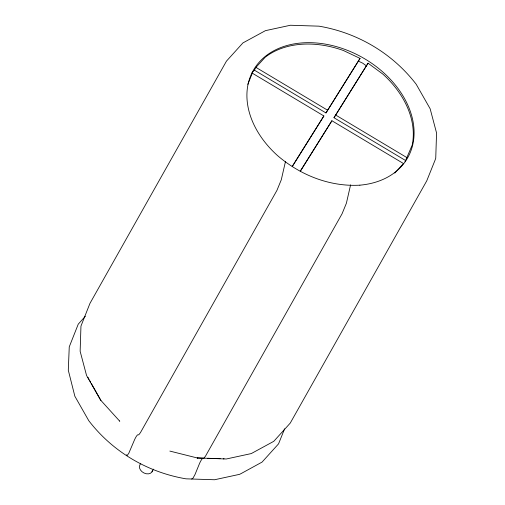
<?xml version="1.0" encoding="UTF-8"?>
<svg xmlns="http://www.w3.org/2000/svg" width="505" height="505" viewBox="0 0 505 505"><rect width="100%" height="100%" fill="white"/><g stroke="black" fill="none" stroke-linecap="round" stroke-linejoin="round"><path stroke-width="0.76" d="M285.489 161.436L281.291 179.786L276.948 190.366L140.453 432.608L138.761 434.837L137.701 434.786L136.861 435.632A12.234 1.875 -70.2 0 0 134.595 439.647L128.75 453.37L127.064 455.598L126.559 455.579L126.345 454.778M350.59 184.874L346.392 203.231L342.049 213.811L205.554 456.047L203.868 458.275L197.177 457.94L226.284 458.988L251.282 453.572L273.767 441.332L290.249 423.089L426.744 180.853L435.102 160.066L435.746 158.141L436.554 132.948L430.146 108.764L416.202 84.266C392.309 53.221 357.553 32.718 318.99 26.165L290.419 25.25L265.422 30.666L242.937 42.906L226.448 61.143L89.959 303.385L80.958 326.097L80.143 351.291L86.551 375.474L100.495 399.973L119.78 421.246L119.534 421.012M247.816 84.373L252.311 73.187L323.888 115.967L292.319 166.524M284.605 428.802L278.552 443.857L262.063 462.094L241.163 473.545L239.578 474.334L214.581 479.75L186.01 478.835C147.447 472.282 112.691 451.779 88.798 420.734L74.854 396.236L68.295 370.228L69.254 346.859L78.256 324.147L85.351 316.244M405.042 161.796L412.181 145.156A88.691 64.975 29.4 0 0 382.809 74.065L368.057 63.188L333.982 117.728L405.559 160.508M254.394 70.157L255.953 67.392L265.144 57.273A88.691 64.975 29.4 0 1 343.413 50.513L360.046 58.397L325.971 112.937L254.394 70.157L252.045 72.745M325.971 112.937L360.046 58.397M394.796 173.089L403.482 163.532L331.905 120.752L300.33 171.315M140.75 463.306L139.986 464.663A7.001 5.132 29.4 0 0 144.07 473.034A7.001 5.132 29.4 0 0 152.504 470.597M333.982 117.728L368.057 63.188M152.005 471.847L153.533 469.132M292.212 166.41L323.888 115.967M300.223 171.201L331.905 120.752M203.124 458.13L201.968 459.07A12.234 1.875 -70.2 0 0 199.702 463.085L194.93 474.706L192.916 478.285L191.666 479.018M223.267 458.875L224.056 458.792M207.776 458.275L220.18 458.673M169.85 451.085L197.707 458.073M358.481 61.168L362.729 63.182L366.497 65.959M255.953 67.392L327.53 110.172M335.541 114.957L407.118 157.737M88.331 378.119L89.095 379.47M89.858 380.82L90.622 382.171M91.386 383.529L100.931 400.421M87.946 377.443L88.312 378.213M359.869 185.171C329.67 186.9 300.109 175.046 277.403 155.477A88.691 64.975 29.4 0 1 276.128 49.585A88.691 64.975 29.4 0 1 402.472 95.073A88.691 64.975 29.4 0 1 359.869 185.171"/></g></svg>
